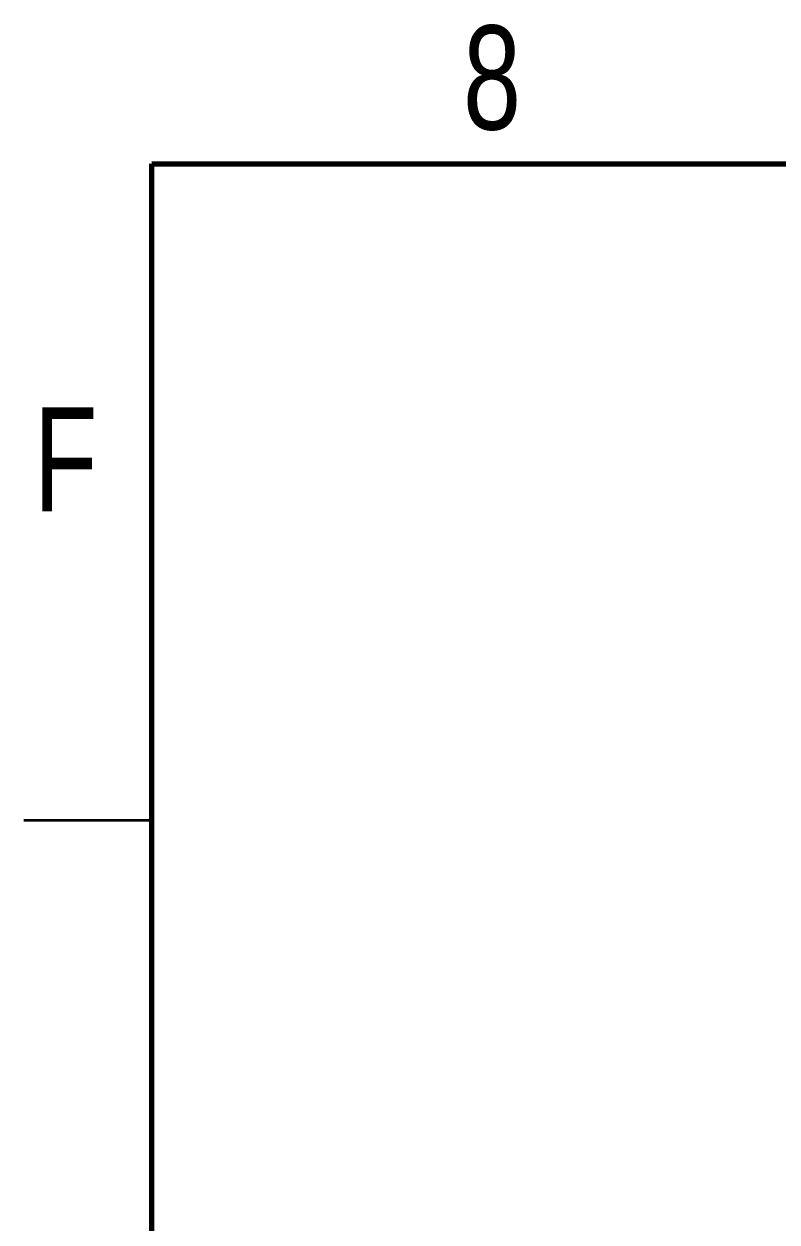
# Model space of a CAD drawing. Header units: millimetres. Extents: x 2 to 418, y 2 to 295.
# Drawn here: x 2.5 to 46.6, y 225 to 295.2 of the extents above; entities that cross this region are included whole.
import ezdxf

# ---------------------------------------------------------------- set-up
doc = ezdxf.new("R2010")
doc.units = ezdxf.units.MM
doc.styles.add('SLDTEXTSTYLE0', font='TXT', dxfattribs={"width": 0.75})
doc.dimstyles.new('SLDDIMSTYLE1', dxfattribs={"dimtxt": 3.175, "dimasz": 3.302, "dimexe": 0, "dimexo": 0.0625, "dimgap": 0.79375, "dimtad": 0, "dimtih": 1, "dimtoh": 1, "dimlfac": 15, "dimrnd": 1e-09, "dimzin": 4, "dimdsep": 46, "dimtxsty": 'SLDTEXTSTYLE0', "dimsah": 1, "dimcen": 0.09, "dimadec": 0, "dimazin": 1, "dimtfac": 1, "dimtofl": 0, "dimtmove": 0, "dimatfit": 3, "dimfxl": 0, "dimfrac": 2, "dimtolj": 1, "dimtzin": 12, "dimarcsym": 0})

# ---------------------------------------------------------------- blocks, each defined once
blk = doc.blocks.new('_D_1')
at = {"color": 7, "linetype": 'Continuous', "lineweight": 0}
for p, q in [((53.604, 193.115), (44.122, 193.115)), ((86.938, 193.115), (53.604, 193.115))]:
    blk.add_line(p, q, dxfattribs=at)
at = {"color": 7, "linetype": 'Continuous', "lineweight": 18}
for points in [[(53.604, 193.115), (56.906, 192.607), (56.906, 193.623)], [(86.938, 193.115), (83.636, 193.623), (83.636, 192.607)]]:
    blk.add_solid(points, dxfattribs=at)
at = {"color": 7, "linetype": 'Continuous', "lineweight": 18, "insert": (31.22, 194.688), "char_height": 3.175, "attachment_point": 1, "style": 'SLDTEXTSTYLE0'}
blk.add_mtext('500.00', dxfattribs=at)

msp = doc.modelspace()

# ---------------------------------------------------------------- linework, layer by layer
at = {"color": 7, "linetype": 'Continuous', "lineweight": 70}
for p, q in [((10, 10), (10, 287)), ((10, 287), (410, 287))]:
    msp.add_line(p, q, dxfattribs=at)
at = {"color": 7, "linetype": 'Continuous', "lineweight": 35}
msp.add_line((10, 248.5), (2.5, 248.5), dxfattribs=at)

# ---------------------------------------------------------------- texts
at = {"color": 7, "linetype": 'Continuous', "lineweight": 0, "char_height": 6.096, "attachment_point": 2, "style": 'SLDTEXTSTYLE0'}
for s, insert in [('8', (29.93862, 295.11369)), ('F', (4.9365, 272.72569))]:
    msp.add_mtext(s, dxfattribs=dict(at, insert=insert))

# ---------------------------------------------------------------- dimensions: what is measured, and where the dimension line sits
at = {"color": 7, "linetype": 'Continuous', "lineweight": 18}
dim = msp.add_linear_dim(base=(86.93767, 193.1152), p1=(53.60434, 260.92397), p2=(86.93767, 260.92397), dimstyle='SLDDIMSTYLE1', dxfattribs=at)
dim.commit()
dim.dimension.update_dxf_attribs({"geometry": '_D_1', "text_midpoint": (37.671, 193.1152), "dimtype": 160})

doc.saveas('drawing.dxf')
